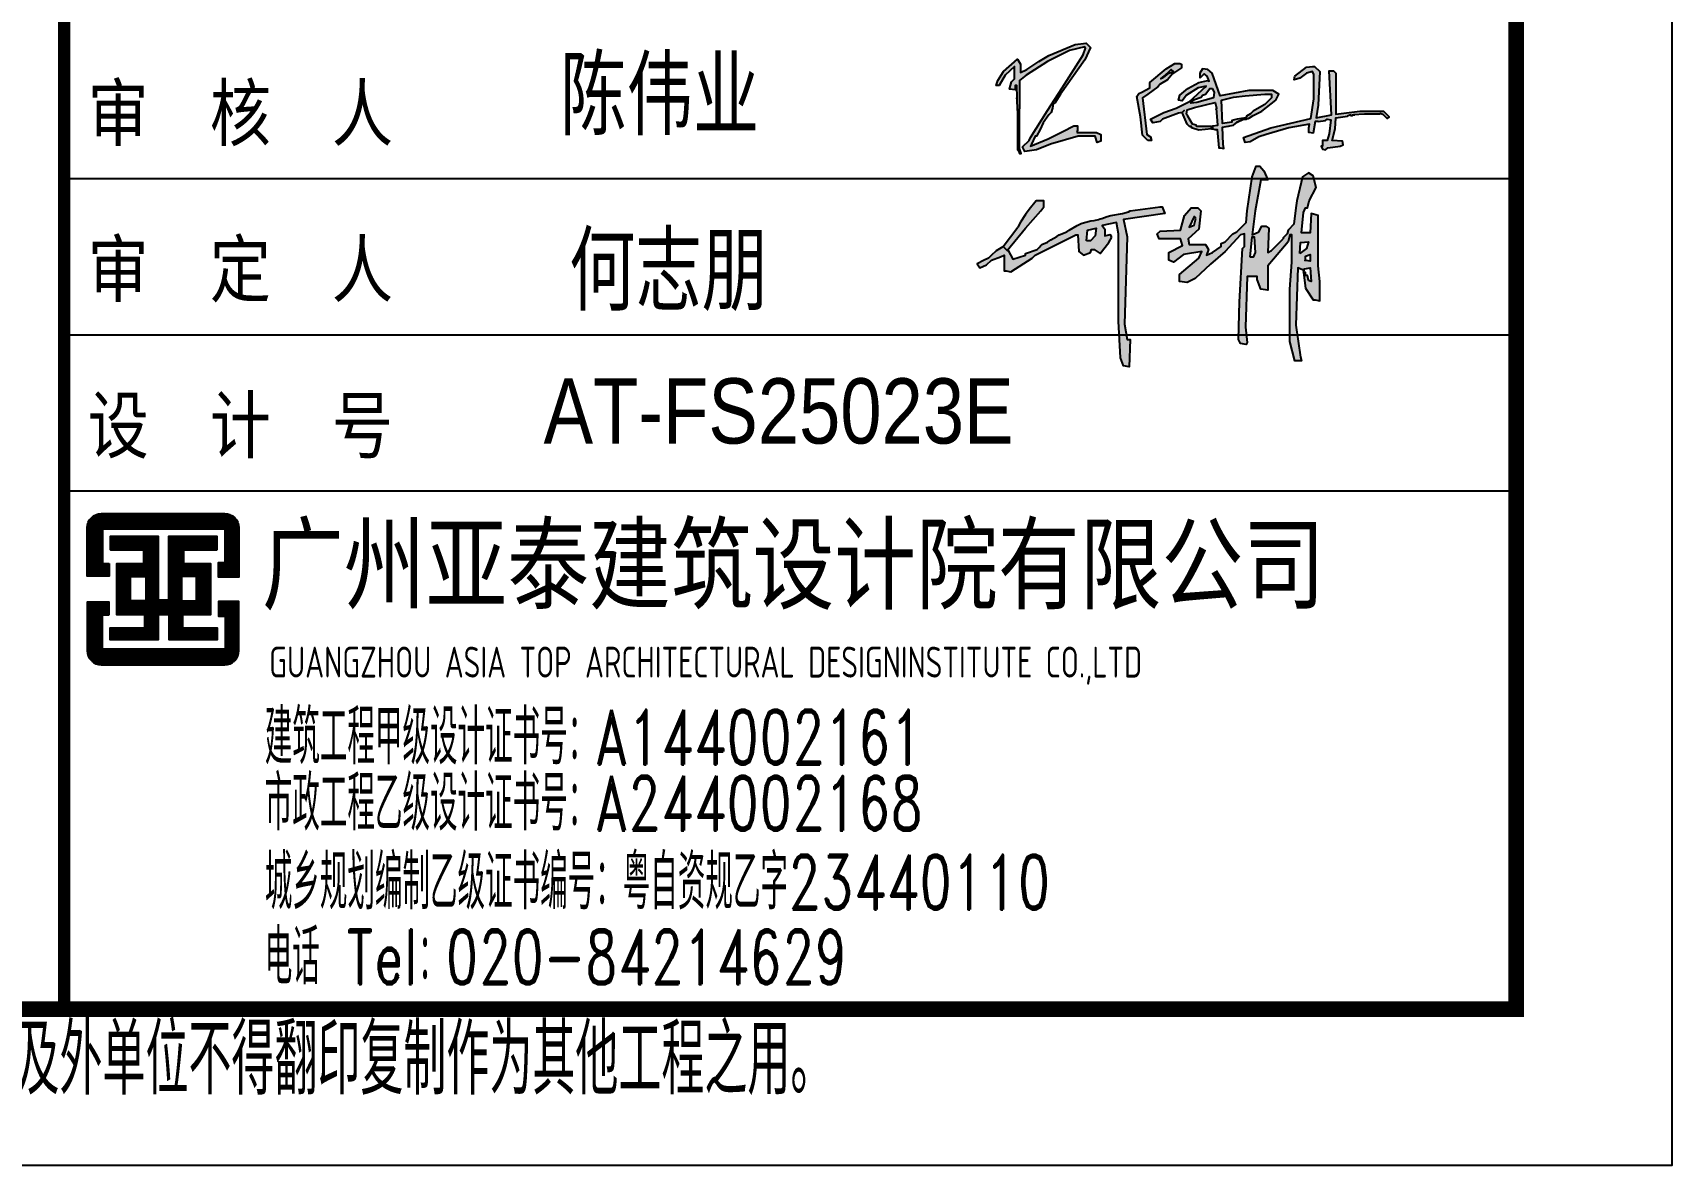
# Model space of a CAD drawing. Extents: x -1041549 to 749950, y -354245 to 17554.
# Drawn here: x -900286 to -889785, y -230798 to -223543 of the extents above; entities that cross this region are included whole.
import ezdxf

# ---------------------------------------------------------------- set-up
doc = ezdxf.new("R2010")
doc.units = 0
doc.header["$LTSCALE"] = 1000
doc.header["$MEASUREMENT"] = 0
for name, color, linetype in [('13', 13, 'Continuous'), ('14', 1, 'Continuous'), ('PUB_TITLE', 4, 'Continuous'), ('RAS2DXF', 7, 'Continuous'), ('图签-Xi$0$RAS2DXF', 7, 'Continuous')]:
    doc.layers.add(name, color=color, linetype=linetype)
doc.styles.add('_HZTXT', font='gs_txt.shx', dxfattribs={"width": 0.8, "bigfont": 'HZTXT.shx'})
doc.styles.add('HT', font='simhei.ttf', dxfattribs={"width": 0.7})
doc.styles.add('hztxt', font='romand_pkpm', dxfattribs={"bigfont": 'gbcbig'})
doc.styles.get("Standard").update_dxf_attribs({"font": 'gbenor.shx', "bigfont": 'gbcbig.shx'})
doc.styles.add('宋体', font='')
doc.styles.get('宋体').set_extended_font_data('宋体')

# ---------------------------------------------------------------- blocks, each defined once
blk = doc.blocks.new('图签-Xi$0$A$C38097BB6')
at = {"linetype": 'Continuous'}
h = blk.add_hatch(color=4, dxfattribs=at)
h.dxf.hatch_style = 1
h.paths.add_polyline_path([(1561, 923), (1554, 964), (1629, 1032), (1643, 1162), (1622, 1183), (1575, 1183), (1527, 1128), (1499, 1025), (1356, 1019), (1335, 998), (1349, 964), (1499, 964), (1513, 916), (1417, 868), (1417, 813), (1451, 800), (1520, 854), (1650, 875), (1629, 827), (1492, 711), (1492, 663), (1547, 656), (1602, 683), (1711, 786), (1814, 875), (1923, 991), (1951, 998), (1951, 909), (1937, 896), (1917, 519), (1910, 253), (1923, 225), (1964, 218), (1971, 232), (1958, 341), (1971, 697), (2040, 697), (2040, 677), (2067, 608), (2115, 601), (2115, 772), (2156, 820), (2259, 943), (2272, 991), (2286, 991), (2286, 800), (2272, 608), (2272, 239), (2306, 102), (2354, 102), (2347, 129), (2313, 355), (2327, 759), (2361, 745), (2373, 746), (2375, 752), (2416, 759), (2423, 663), (2402, 670), (2395, 704), (2382, 704), (2382, 725), (2368, 725), (2382, 615), (2436, 533), (2450, 533), (2484, 526), (2484, 663), (2471, 772), (2471, 1128), (2423, 1142), (2416, 1005), (2354, 1005), (2368, 1149), (2382, 1183), (2395, 1183), (2409, 1231), (2457, 1326), (2436, 1409), (2402, 1429), (2361, 1402), (2320, 1231), (2313, 1183), (2300, 1067), (2259, 1025), (2252, 998), (2224, 971), (2224, 964), (2142, 882), (2115, 868), (2122, 1039), (2101, 1053), (2074, 1053), (2053, 1012), (2005, 991), (2026, 1162), (2067, 1381), (2115, 1381), (2088, 1443), (2060, 1477), (2033, 1477), (2005, 1402), (1971, 1162), (1964, 1080), (1896, 1012), (1869, 998), (1814, 943), (1787, 930), (1787, 909), (1725, 868), (1684, 848), (1698, 889), (1677, 923)])
h.paths.add_polyline_path([(1561, 1046), (1595, 1121), (1608, 1108), (1595, 1060)], flags=16)
h.paths.add_polyline_path([(2005, 978), (2019, 978), (2026, 868), (2012, 834), (1992, 834)], flags=16)
h.paths.add_polyline_path([(2341, 861), (2347, 937), (2402, 943), (2389, 896)], flags=16)
h.paths.add_polyline_path([(2382, 812), (2382, 841), (2416, 854), (2416, 807)], flags=16)
h = blk.add_hatch(color=4, dxfattribs=at)
h.dxf.hatch_style = 1
h.paths.add_polyline_path([(254, 848), (254, 800), (254, 738), (268, 738), (302, 731), (453, 827), (473, 848), (761, 991), (774, 991), (781, 875), (815, 848), (863, 868), (870, 889), (891, 889), (932, 861), (993, 937), (1014, 976), (1002, 995), (966, 984), (966, 1032), (946, 1058), (1048, 1080), (1062, 998), (1062, 697), (1062, 383), (1075, 123), (1096, 68), (1137, 61), (1144, 253), (1123, 253), (1103, 362), (1123, 978), (1096, 1101), (1390, 1142), (1369, 1190), (1356, 1190), (1144, 1162), (1133, 1155), (1089, 1142), (1007, 1128), (981, 1121), (945, 1108), (933, 1104), (921, 1101), (891, 1094), (866, 1090), (822, 1080), (798, 1071), (770, 1059), (713, 1025), (696, 1014), (644, 991), (627, 980), (583, 957), (560, 941), (521, 923), (513, 917), (502, 903), (487, 889), (405, 861), (405, 848), (316, 820), (282, 882), (275, 882), (248, 909), (200, 882), (166, 848), (145, 827), (108, 810), (63, 788), (83, 759), (131, 779), (166, 813), (228, 837)])
h.paths.add_polyline_path([(836, 950), (843, 1025), (904, 1039), (897, 984), (863, 950)], flags=16)
h = blk.add_hatch(color=4, dxfattribs=at)
h.dxf.hatch_style = 1
h.paths.add_polyline_path([(248, 909), (275, 882), (405, 1039), (514, 1162), (535, 1190), (535, 1231), (480, 1231), (431, 1170), (405, 1135), (371, 1081), (350, 1046)])
for p, q in [((248, 909), (350, 1046)), ((1014, 976), (1002, 995))]:
    blk.add_line(p, q, dxfattribs=at)
at = {"layer": '图签-Xi$0$RAS2DXF', "color": 0}
for points in [[(2361, 745, 0), (2327, 759, 0), (2313, 355, 0), (2347, 129, 0), (2354, 102, 0), (2306, 102, 0), (2272, 239, 0), (2272, 608, 0), (2286, 800, 0), (2286, 991, 0), (2272, 991, 0), (2259, 943, 0), (2156, 820, 0), (2115, 772, 0), (2115, 601, 0), (2067, 608, 0), (2040, 677, 0), (2040, 697, 0), (1971, 697, 0), (1958, 341, 0), (1971, 232, 0), (1964, 218, 0), (1923, 225, 0), (1910, 253, 0), (1917, 519, 0), (1937, 896, 0), (1951, 909, 0), (1951, 998, 0), (1923, 991, 0), (1814, 875, 0), (1711, 786, 0), (1602, 683, 0), (1547, 656, 0), (1492, 663, 0), (1492, 711, 0), (1629, 827, 0), (1650, 875, 0), (1520, 854, 0), (1451, 800, 0), (1417, 813, 0), (1417, 868, 0), (1513, 916, 0), (1499, 964, 0), (1349, 964, 0), (1335, 998, 0), (1356, 1019, 0), (1499, 1025, 0), (1527, 1128, 0), (1575, 1183, 0), (1622, 1183, 0), (1643, 1162, 0), (1629, 1032, 0), (1554, 964, 0), (1561, 923, 0), (1677, 923, 0), (1698, 889, 0), (1684, 848, 0), (1725, 868, 0), (1787, 909, 0), (1787, 930, 0), (1814, 943, 0), (1869, 998, 0), (1896, 1012, 0), (1964, 1080, 0), (1971, 1162, 0), (2005, 1402, 0), (2033, 1477, 0), (2060, 1477, 0), (2088, 1443, 0), (2115, 1381, 0), (2067, 1381, 0), (2026, 1162, 0), (2005, 991, 0), (2053, 1012, 0), (2074, 1053, 0), (2101, 1053, 0), (2122, 1039, 0), (2115, 868, 0), (2142, 882, 0), (2224, 964, 0)], [(2368, 725, 0), (2375, 752, 0), (2416, 759, 0), (2423, 663, 0), (2402, 670, 0), (2395, 704, 0), (2382, 704, 0), (2382, 725, 0), (2368, 725, 0), (2382, 615, 0), (2436, 533, 0), (2450, 533, 0), (2484, 526, 0), (2484, 663, 0), (2471, 772, 0), (2471, 1128, 0), (2423, 1142, 0), (2416, 1005, 0), (2354, 1005, 0), (2368, 1149, 0), (2382, 1183, 0), (2395, 1183, 0), (2409, 1231, 0), (2457, 1326, 0), (2436, 1409, 0), (2402, 1429, 0), (2361, 1402, 0), (2320, 1231, 0), (2313, 1183, 0), (2300, 1067, 0), (2259, 1025, 0), (2252, 998, 0), (2224, 971, 0), (2224, 964, 0), (2224, 964, 0), (2224, 964, 0)], [(145, 827, 0), (166, 848, 0), (200, 882, 0), (248, 909, 0), (275, 882, 0), (282, 882, 0), (316, 820, 0), (405, 848, 0), (405, 861, 0), (487, 889, 0), (502, 903, 0), (513, 917, 0), (521, 923, 0), (560, 941, 0), (583, 957, 0), (627, 980, 0), (644, 991, 0), (696, 1014, 0), (713, 1025, 0), (770, 1059, 0), (798, 1071, 0), (822, 1080, 0), (866, 1090, 0), (891, 1094, 0), (921, 1101, 0), (933, 1104, 0), (945, 1108, 0), (981, 1121, 0), (1007, 1128, 0), (1089, 1142, 0), (1133, 1155, 0), (1144, 1162, 0), (1356, 1190, 0), (1369, 1190, 0), (1390, 1142, 0), (1096, 1101, 0), (1123, 978, 0), (1103, 362, 0), (1123, 253, 0), (1144, 253, 0), (1137, 61, 0), (1096, 68, 0), (1075, 123, 0), (1062, 383, 0), (1062, 697, 0), (1062, 998, 0), (1048, 1080, 0), (946, 1058, 0), (966, 1032, 0), (966, 984, 0), (1002, 995, 0)], [(275, 882, 0), (405, 1039, 0), (514, 1162, 0), (535, 1190, 0), (535, 1231, 0), (480, 1231, 0), (431, 1170, 0), (405, 1135, 0), (371, 1081, 0), (350, 1046, 0), (350, 1046, 0), (350, 1046, 0)], [(1608, 1108, 0), (1595, 1121, 0), (1561, 1046, 0), (1595, 1060, 0), (1608, 1108, 0), (1608, 1108, 0)], [(145, 827, 0), (108, 810, 0), (63, 788, 0), (83, 759, 0), (131, 779, 0), (166, 813, 0), (228, 837, 0), (254, 848, 0), (254, 800, 0), (254, 738, 0), (268, 738, 0), (302, 731, 0), (453, 827, 0), (473, 848, 0), (761, 991, 0), (774, 991, 0), (781, 875, 0), (815, 848, 0), (863, 868, 0), (870, 889, 0), (891, 889, 0), (932, 861, 0), (993, 937, 0), (1014, 976, 0)], [(836, 950, 0), (843, 1025, 0), (904, 1039, 0), (897, 984, 0), (863, 950, 0), (836, 950, 0)], [(1992, 834, 0), (2005, 978, 0), (2019, 978, 0), (2026, 868, 0), (2012, 834, 0), (1992, 834, 0)], [(2341, 861, 0), (2347, 937, 0), (2402, 943, 0), (2389, 896, 0), (2341, 861, 0)], [(2382, 807, 0), (2382, 841, 0), (2416, 854, 0), (2416, 807, 0), (2375, 813, 0)], [(2373, 746, 0), (2361, 745, 0)]]:
    blk.add_polyline3d(points, dxfattribs=at)
blk = doc.blocks.new('CWY')
at = {"linetype": 'Continuous'}
for points in [[(428851.5, 106289.3), (428880.5, 106308.3), (428890.5, 106313.3), (428910.5, 106323.3), (428931.5, 106328.3), (428932.5, 106326.3), (428929.5, 106317.3), (428900.5, 106272.3), (428880.5, 106241.3), (428857.5, 106204.3), (428855.5, 106200.3), (428846.5, 106191.3), (428849.5, 106185.3), (428865.5, 106187.3), (428884.5, 106195.3), (428922.5, 106206.3), (428945.5, 106206.3), (428948.5, 106197.3), (428953.5, 106199.3), (428953.5, 106208.3), (428947.5, 106211.3), (428920.5, 106211.3), (428921.5, 106214.3), (428921.5, 106220.3), (428916.5, 106220.3), (428901.5, 106212.3), (428881.5, 106202.3), (428857.5, 106192.3), (428858.5, 106195.3), (428863.5, 106206.3), (428865.5, 106206.3), (428870.5, 106215.3), (428874.5, 106224.3), (428882.5, 106235.3), (428885.5, 106238.3), (428887.5, 106244.3), (428888.5, 106250.3), (428890.5, 106251.3), (428898.5, 106263.3), (428931.5, 106310.3), (428939.5, 106327.3), (428933.5, 106333.3), (428918.5, 106331.3), (428882.5, 106316.3), (428868.5, 106308.3), (428852.5, 106297.3), (428843.5, 106293.3), (428843.5, 106304.3), (428839.5, 106311.3), (428820.5, 106294.3), (428812.5, 106282.3), (428810.5, 106275.3), (428814.5, 106275.3), (428822.5, 106289.3), (428835.5, 106301.3), (428835.5, 106284.3), (428831.5, 106280.3), (428828.5, 106270.3), (428836.5, 106269.3), (428836.5, 106275.3), (428838.5, 106275.3), (428839.5, 106241.3), (428842.5, 106243.3), (428842.5, 106282.3)], [(429185.5, 106217.3), (429148.5, 106204.3), (429150.5, 106197.3), (429157.5, 106198.3), (429169.5, 106205.3), (429179.5, 106208.3), (429210.5, 106217.3), (429238.5, 106222.3), (429237.5, 106217.3), (429237.5, 106211.3), (429243.5, 106210.3), (429246.5, 106226.3), (429250.5, 106226.3), (429260.5, 106227.3), (429262.5, 106229.3), (429267.5, 106228.3), (429265.5, 106209.3), (429262.5, 106200.3), (429256.5, 106200.3), (429256.5, 106192.3), (429254.5, 106192.3), (429256.5, 106188.3), (429260.5, 106187.3), (429263.5, 106190.3), (429280.5, 106192.3), (429284.5, 106194.3), (429283.5, 106199.3), (429269.5, 106200.3), (429273.5, 106216.3), (429274.5, 106231.3), (429290.5, 106233.3), (429294.5, 106235.3), (429294.5, 106234.3), (429297.5, 106234.3), (429297.5, 106235.3), (429298.5, 106235.3), (429313.5, 106236.3), (429334.5, 106236.3), (429335.1, 106237), (429339.5, 106235.3), (429344.5, 106230.3), (429347.5, 106232.3), (429339.5, 106240.3), (429307.5, 106240.3), (429274.5, 106236.3), (429274.5, 106292.3), (429271.5, 106295.3), (429265.5, 106295.3), (429268.5, 106235.3), (429247.5, 106231.3), (429250.5, 106248.3), (429252.5, 106294.3), (429245.5, 106301.3), (429242.5, 106301.3), (429234.5, 106300.3), (429218.5, 106288.3), (429217.5, 106283.3), (429225.5, 106285.3), (429234.5, 106292.3), (429242.5, 106294.3), (429244.5, 106290.3), (429244.5, 106257.3), (429240.5, 106230.3)], [(428842.5, 106243.3), (428839.5, 106241.3), (428839.5, 106212.3), (428839.5, 106187.3), (428840.5, 106187.3), (428842.5, 106182.3), (428844.5, 106182.3), (428842.5, 106189.3)]]:
    blk.add_hatch(color=4, dxfattribs=at).paths.add_polyline_path(points)
h = blk.add_hatch(color=4, dxfattribs=at)
h.paths.add_polyline_path([(429017.5, 106263.3), (429031.5, 106273.3), (429034.5, 106277.3), (429044.5, 106283.3), (429051.5, 106291.3), (429063.5, 106299.3), (429063.5, 106304.3), (429061.5, 106305.3), (429054.5, 106305.3), (429042.5, 106298.3), (429020.5, 106279.3), (429020.5, 106272.3), (429009.5, 106266.3), (429005.5, 106264.3), (429002.5, 106260.3), (429007.5, 106232.3), (429010.5, 106207.3), (429017.5, 106200.3), (429022.5, 106200.3), (429021.5, 106205.3), (429016.5, 106208.3), (429010.5, 106258.3)])
h.paths.add_polyline_path([(429035.5, 106284.3), (429038.5, 106287.3), (429045.5, 106293.3), (429049.5, 106297.3), (429052.5, 106294.3), (429046.5, 106292.3), (429045.5, 106291.3), (429037.5, 106285.3)], flags=16)
h = blk.add_hatch(color=4, dxfattribs=at)
h.paths.add_polyline_path([(429059.5, 106237.3), (429064.5, 106238.3), (429071.5, 106222.3), (429074.5, 106219.3), (429077.5, 106219.3), (429077.5, 106217.3), (429087.5, 106214.3), (429104.5, 106216.3), (429104.5, 106219.3), (429084.5, 106219.3), (429083.5, 106221.3), (429078.5, 106222.3), (429072.5, 106233.3), (429070.5, 106236.3), (429071.5, 106242.3), (429081.5, 106245.3), (429109.5, 106252.3), (429111.5, 106244.3), (429113.5, 106221.3), (429106.5, 106220.3), (429106.5, 106216.3), (429109.5, 106215.3), (429112.5, 106215.3), (429114.5, 106190.3), (429116.5, 106190.3), (429121.5, 106189.3), (429120.5, 106195.3), (429119.5, 106218.3), (429134.5, 106221.3), (429139.5, 106225.3), (429148.5, 106229.3), (429152.5, 106229.3), (429153.5, 106230.3), (429154.9, 106230.4), (429156.5, 106231.3), (429161.5, 106234.3), (429173.5, 106240.3), (429192.5, 106255.3), (429196.5, 106263.3), (429188.5, 106268.3), (429155.5, 106268.3), (429116.5, 106261.3), (429105.5, 106292.3), (429099.5, 106297.3), (429092.5, 106298.3), (429088.5, 106292.3), (429088.5, 106285.3), (429094.5, 106291.3), (429098.5, 106288.3), (429101.5, 106281.3), (429099.5, 106282.3), (429087.5, 106279.3), (429072.5, 106271.3), (429061.5, 106262.3), (429059.5, 106255.3), (429064.5, 106254.3), (429070.5, 106262.3), (429086.5, 106272.3), (429097.5, 106274.3), (429074.4, 106253.3), (429077.8, 106252.8), (429081.4, 106256.3), (429090.5, 106259.3), (429092.5, 106262.3), (429096.5, 106263.3), (429102.5, 106271.3), (429105.5, 106271.3), (429108.5, 106266.3), (429107.5, 106258.3), (429084.5, 106252.3), (429076.5, 106251.3), (429077.8, 106252.8), (429074.5, 106253.3), (429056.5, 106244.3), (429039.5, 106238.3), (429021.5, 106229.3), (429024.5, 106224.3), (429034.5, 106226.3), (429037.5, 106229.3)])
h.paths.add_polyline_path([(429118.5, 106255.3), (429134.5, 106259.3), (429150.5, 106261.3), (429177.5, 106263.3), (429186.5, 106263.3), (429186.5, 106258.3), (429177.5, 106249.3), (429173.5, 106247.3), (429161.5, 106240.3), (429157.9, 106236.6), (429152.5, 106233.3), (429151.5, 106231.3), (429139.5, 106229.3), (429132.5, 106227.3), (429132.5, 106225.3), (429119.5, 106223.3)], flags=16)
for p, q in [((429037.5, 106285.3), (429045.5, 106291.3)), ((429045.5, 106293.3), (429038.5, 106287.3))]:
    blk.add_line(p, q, dxfattribs=at)
at = {"layer": 'RAS2DXF', "color": 0}
for points in [[(428920.5, 106211.3, 0), (428947.5, 106211.3, 0), (428953.5, 106208.3, 0), (428953.5, 106199.3, 0), (428948.5, 106197.3, 0), (428945.5, 106206.3, 0), (428922.5, 106206.3, 0), (428884.5, 106195.3, 0), (428865.5, 106187.3, 0), (428849.5, 106185.3, 0), (428846.5, 106191.3, 0), (428855.5, 106200.3, 0), (428857.5, 106204.3, 0), (428880.5, 106241.3, 0), (428900.5, 106272.3, 0), (428929.5, 106317.3, 0), (428932.5, 106326.3, 0), (428931.5, 106328.3, 0), (428910.5, 106323.3, 0), (428890.5, 106313.3, 0), (428880.5, 106308.3, 0), (428851.5, 106289.3, 0), (428842.5, 106282.3, 0), (428842.5, 106243.3, 0), (428839.5, 106241.3, 0), (428838.5, 106275.3, 0), (428836.5, 106275.3, 0), (428836.5, 106269.3, 0), (428828.5, 106270.3, 0), (428831.5, 106280.3, 0), (428835.5, 106284.3, 0), (428835.5, 106301.3, 0), (428822.5, 106289.3, 0), (428814.5, 106275.3, 0), (428810.5, 106275.3, 0), (428812.5, 106282.3, 0), (428820.5, 106294.3, 0), (428839.5, 106311.3, 0), (428843.5, 106304.3, 0), (428843.5, 106293.3, 0), (428852.5, 106297.3, 0), (428868.5, 106308.3, 0), (428882.5, 106316.3, 0), (428918.5, 106331.3, 0), (428933.5, 106333.3, 0), (428939.5, 106327.3, 0), (428931.5, 106310.3, 0), (428898.5, 106263.3, 0), (428890.5, 106251.3, 0), (428888.5, 106250.3, 0), (428887.5, 106244.3, 0), (428885.5, 106238.3, 0), (428882.5, 106235.3, 0), (428874.5, 106224.3, 0), (428870.5, 106215.3, 0), (428865.5, 106206.3, 0), (428863.5, 106206.3, 0), (428858.5, 106195.3, 0), (428857.5, 106192.3, 0), (428881.5, 106202.3, 0), (428901.5, 106212.3, 0), (428916.5, 106220.3, 0), (428921.5, 106220.3, 0), (428921.5, 106214.3, 0), (428920.5, 106211.3, 0), (428920.5, 106211.3, 0), (428920.5, 106211.3, 0), (428920.5, 106211.3, 0)], [(428881.5, 106309.3, 0), (428882.5, 106308.3, 0)], [(429017.5, 106200.3, 0), (429010.5, 106207.3, 0), (429007.5, 106232.3, 0), (429002.5, 106260.3, 0), (429005.5, 106264.3, 0), (429009.5, 106266.3, 0), (429020.5, 106272.3, 0), (429020.5, 106279.3, 0), (429042.5, 106298.3, 0), (429054.5, 106305.3, 0), (429061.5, 106305.3, 0), (429063.5, 106304.3, 0), (429063.5, 106299.3, 0), (429051.5, 106291.3, 0), (429044.5, 106283.3, 0), (429034.5, 106277.3, 0), (429031.5, 106273.3, 0), (429017.5, 106263.3, 0), (429010.5, 106258.3, 0), (429016.5, 106208.3, 0), (429021.5, 106205.3, 0), (429022.5, 106200.3, 0), (429017.5, 106200.3, 0)], [(429046.5, 106292.3, 0), (429052.5, 106294.3, 0), (429049.5, 106297.3, 0), (429045.5, 106293.3, 0)], [(429161.5, 106234.3, 0), (429173.5, 106240.3, 0), (429192.5, 106255.3, 0), (429196.5, 106263.3, 0), (429188.5, 106268.3, 0), (429155.5, 106268.3, 0), (429116.5, 106261.3, 0), (429105.5, 106292.3, 0), (429099.5, 106297.3, 0), (429092.5, 106298.3, 0), (429088.5, 106292.3, 0), (429088.5, 106285.3, 0)], [(429250.5, 106226.3, 0), (429246.5, 106226.3, 0), (429243.5, 106210.3, 0), (429237.5, 106211.3, 0), (429237.5, 106217.3, 0), (429238.5, 106222.3, 0), (429210.5, 106217.3, 0), (429179.5, 106208.3, 0), (429169.5, 106205.3, 0), (429157.5, 106198.3, 0), (429150.5, 106197.3, 0), (429148.5, 106204.3, 0), (429185.5, 106217.3, 0), (429240.5, 106230.3, 0), (429244.5, 106257.3, 0), (429244.5, 106290.3, 0), (429242.5, 106294.3, 0), (429234.5, 106292.3, 0), (429225.5, 106285.3, 0), (429217.5, 106283.3, 0), (429218.5, 106288.3, 0), (429234.5, 106300.3, 0), (429242.5, 106301.3, 0), (429245.5, 106301.3, 0), (429252.5, 106294.3, 0), (429250.5, 106248.3, 0), (429247.5, 106231.3, 0), (429268.5, 106235.3, 0), (429265.5, 106295.3, 0), (429271.5, 106295.3, 0), (429274.5, 106292.3, 0), (429274.5, 106236.3, 0), (429307.5, 106240.3, 0), (429339.5, 106240.3, 0), (429347.5, 106232.3, 0), (429344.5, 106230.3, 0), (429339.5, 106235.3, 0), (429335.1, 106237, 0), (429334.5, 106236.3, 0), (429313.5, 106236.3, 0), (429298.5, 106235.3, 0), (429298.5, 106235.3, 0), (429300.5, 106235.4, 0)], [(429037.5, 106285.3, 0), (429035.5, 106284.3, 0), (429038.5, 106287.3, 0), (429038.5, 106287.3, 0), (429038.5, 106287.3, 0)], [(429046.5, 106292.3, 0), (429045.5, 106291.3, 0)], [(429074.2, 106253.1, 0), (429097.5, 106274.3, 0), (429086.5, 106272.3, 0), (429070.5, 106262.3, 0), (429064.5, 106254.3, 0), (429059.5, 106255.3, 0), (429061.5, 106262.3, 0), (429072.5, 106271.3, 0), (429087.5, 106279.3, 0), (429099.5, 106282.3, 0), (429101.5, 106281.3, 0), (429098.5, 106288.3, 0), (429094.5, 106291.3, 0), (429088.5, 106285.3, 0)], [(428838.5, 106258.3, 0), (428837.5, 106257.3, 0)], [(429064.5, 106238.3, 0), (429067.5, 106241.3, 0), (429064.5, 106238.3, 0), (429059.5, 106237.3, 0), (429037.5, 106229.3, 0), (429034.5, 106226.3, 0), (429024.5, 106224.3, 0), (429021.5, 106229.3, 0), (429039.5, 106238.3, 0), (429056.5, 106244.3, 0), (429074.5, 106253.3, 0), (429077.8, 106252.8, 0), (429081.4, 106256.3, 0), (429090.5, 106259.3, 0), (429092.5, 106262.3, 0), (429096.5, 106263.3, 0), (429102.5, 106271.3, 0), (429105.5, 106271.3, 0), (429108.5, 106266.3, 0), (429107.5, 106258.3, 0), (429084.5, 106252.3, 0), (429076.5, 106251.3, 0), (429077.8, 106252.8, 0)], [(429104.5, 106216.3, 0), (429104.5, 106219.3, 0), (429084.5, 106219.3, 0), (429083.5, 106221.3, 0), (429078.5, 106222.3, 0), (429072.5, 106233.3, 0), (429070.5, 106236.3, 0), (429071.5, 106242.3, 0), (429081.5, 106245.3, 0), (429109.5, 106252.3, 0), (429111.5, 106244.3, 0), (429110.5, 106242.3, 0)], [(429096.5, 106273.3, 0), (429097.5, 106273.3, 0)], [(429139.5, 106229.3, 0), (429132.5, 106227.3, 0), (429132.5, 106225.3, 0), (429119.5, 106223.3, 0), (429118.5, 106255.3, 0), (429134.5, 106259.3, 0), (429150.5, 106261.3, 0), (429177.5, 106263.3, 0), (429186.5, 106263.3, 0), (429186.5, 106258.3, 0), (429177.5, 106249.3, 0), (429173.5, 106247.3, 0), (429161.5, 106240.3, 0), (429157.9, 106236.6, 0), (429152.5, 106233.3, 0), (429151.5, 106231.3, 0), (429139.5, 106229.3, 0)], [(428839.5, 106241.3, 0), (428839.5, 106212.3, 0), (428839.5, 106187.3, 0), (428840.5, 106187.3, 0), (428842.5, 106182.3, 0), (428844.5, 106182.3, 0), (428842.5, 106189.3, 0), (428842.5, 106243.3, 0)], [(429104.5, 106216.3, 0), (429087.5, 106214.3, 0), (429077.5, 106217.3, 0), (429077.5, 106219.3, 0), (429074.5, 106219.3, 0), (429071.5, 106222.3, 0), (429064.5, 106238.3, 0)], [(429104.5, 106216.3, 0), (429106.5, 106216.3, 0), (429109.5, 106215.3, 0), (429112.5, 106215.3, 0), (429114.5, 106190.3, 0), (429116.5, 106190.3, 0), (429121.5, 106189.3, 0), (429120.5, 106195.3, 0), (429119.5, 106218.3, 0), (429134.5, 106221.3, 0), (429139.5, 106225.3, 0), (429148.5, 106229.3, 0), (429139.5, 106225.3, 0), (429139.5, 106226.3, 0)], [(429106.5, 106216.3, 0), (429106.5, 106220.3, 0), (429113.5, 106221.3, 0), (429111.5, 106244.3, 0)], [(429148.5, 106229.3, 0), (429152.5, 106229.3, 0), (429153.5, 106230.3, 0), (429154.9, 106230.4, 0), (429156.5, 106231.3, 0), (429161.5, 106234.3, 0)], [(429250.5, 106226.3, 0), (429260.5, 106227.3, 0), (429262.5, 106229.3, 0), (429267.5, 106228.3, 0), (429265.5, 106209.3, 0), (429262.5, 106200.3, 0), (429256.5, 106200.3, 0), (429256.5, 106192.3, 0), (429254.5, 106192.3, 0), (429256.5, 106188.3, 0), (429260.5, 106187.3, 0), (429263.5, 106190.3, 0), (429280.5, 106192.3, 0), (429284.5, 106194.3, 0), (429283.5, 106199.3, 0), (429269.5, 106200.3, 0), (429273.5, 106216.3, 0), (429274.5, 106231.3, 0), (429290.5, 106233.3, 0), (429290.5, 106233.3, 0), (429290.5, 106233.3, 0), (429290.5, 106233.3, 0)], [(429294.5, 106234.3, 0), (429294.5, 106235.3, 0), (429290.5, 106233.3, 0)], [(429294.5, 106234.3, 0), (429297.5, 106234.3, 0), (429297.5, 106235.3, 0), (429298.5, 106235.3, 0)], [(429104.5, 106218.3, 0), (429106.5, 106218.3, 0)], [(429106.5, 106216.3, 0), (429106.5, 106215.3, 0)], [(429126.5, 106220.3, 0), (429126.5, 106218.3, 0)], [(429250.5, 106226.3, 0), (429249.5, 106225.3, 0)]]:
    blk.add_polyline3d(points, dxfattribs=at)
blk = doc.blocks.new('TUQ')
at = {"layer": '14'}
h = blk.add_hatch(dxfattribs=at)
h.set_pattern_fill('ANSI31', color=256, scale=100, angle=135, style=0)
h.set_pattern_definition([(180, (-226475.39, -78017.824), (-3e-15, -12.5), [])])
edge = h.paths.add_edge_path()
edge.add_line((-9011, 2855), (-9011, 2773))
edge.add_line((-9011, 2773), (-9152, 2773))
edge.add_line((-9152, 2773), (-9152, 3084))
edge.add_arc((-9062, 3084), 90, 90, 180, ccw=False)
edge.add_line((-9062, 3174), (-8271, 3174))
edge.add_arc((-8271, 3084), 90, 0, 90, ccw=False)
edge.add_line((-8181, 3084), (-8181, 2768))
edge.add_line((-8181, 2768), (-8311, 2768))
edge.add_line((-8311, 2768), (-8311, 2862))
edge.add_line((-8311, 2862), (-8282, 2862))
edge.add_line((-8282, 2862), (-8268, 2862))
edge.add_line((-8268, 2862), (-8268, 3074))
edge.add_line((-8268, 3074), (-9055, 3074))
edge.add_line((-9055, 3074), (-9055, 2855))
edge.add_line((-9055, 2855), (-9011, 2855))
h.paths.add_polyline_path([(-8629, 2622), (-8629, 3030), (-8321, 3030), (-8321, 2942), (-8535, 2942), (-8535, 2855), (-8362, 2855), (-8362, 2525), (-8542, 2525), (-8542, 2442), (-8320, 2442), (-8320, 2365), (-8628, 2365), (-8628, 2526), (-8697, 2526), (-8697, 2365), (-9006, 2365), (-9006, 2442), (-8784, 2442), (-8784, 2525), (-8963, 2525), (-8963, 2855), (-8790, 2855), (-8790, 2942), (-9004, 2942), (-9004, 3030), (-8697, 3030), (-8697, 2622)])
h.paths.add_polyline_path([(-8874, 2772), (-8776, 2772), (-8776, 2616), (-8874, 2616)], flags=16)
h.paths.add_polyline_path([(-8452, 2772), (-8549, 2772), (-8549, 2616), (-8452, 2616)], flags=16)
edge = h.paths.add_edge_path()
edge.add_line((-9011, 2525), (-9011, 2607))
edge.add_line((-9011, 2607), (-9152, 2607))
edge.add_line((-9152, 2607), (-9152, 2296))
edge.add_arc((-9062, 2296), 90, 180, 270)
edge.add_line((-9062, 2206), (-8271, 2206))
edge.add_arc((-8271, 2296), 90, 270, 360)
edge.add_line((-8181, 2296), (-8181, 2612))
edge.add_line((-8181, 2612), (-8311, 2612))
edge.add_line((-8311, 2612), (-8311, 2518))
edge.add_line((-8311, 2518), (-8282, 2518))
edge.add_line((-8282, 2518), (-8268, 2518))
edge.add_line((-8268, 2518), (-8268, 2306))
edge.add_line((-8268, 2306), (-9055, 2306))
edge.add_line((-9055, 2306), (-9055, 2525))
edge.add_line((-9055, 2525), (-9011, 2525))
for p, q in [((-9300, 40000), (-9300, 0)), ((-9300, 5320), (0, 5320)), ((-9300, 4320), (0, 4320)), ((-9300, 3320), (0, 3320)), ((-9300, 3320), (0, 3320))]:
    blk.add_line(p, q, dxfattribs=at)
for points in [[(-9011, 2855), (-9011, 2773), (-9152, 2773), (-9152, 3084, -0.414214), (-9062, 3174), (-8271, 3174, -0.414214), (-8181, 3084), (-8181, 2768), (-8311, 2768), (-8311, 2862), (-8282, 2862), (-8268, 2862), (-8268, 3074), (-9055, 3074), (-9055, 2855)], [(-9011, 2525), (-9011, 2607), (-9152, 2607), (-9152, 2296, 0.414214), (-9062, 2206), (-8271, 2206, 0.414214), (-8181, 2296), (-8181, 2612), (-8311, 2612), (-8311, 2518), (-8282, 2518), (-8268, 2518), (-8268, 2306), (-9055, 2306), (-9055, 2525)]]:
    blk.add_lwpolyline(points, format="xyb", close=True, dxfattribs=at)
blk.add_lwpolyline([(-8629, 2622), (-8629, 2622), (-8629, 3030), (-8321, 3030), (-8321, 2942), (-8535, 2942), (-8535, 2855), (-8362, 2855), (-8362, 2525), (-8542, 2525), (-8542, 2442), (-8320, 2442), (-8320, 2365), (-8628, 2365), (-8628, 2526), (-8697, 2526), (-8697, 2365), (-9006, 2365), (-9006, 2442), (-8784, 2442), (-8784, 2525), (-8963, 2525), (-8963, 2855), (-8790, 2855), (-8790, 2942), (-9004, 2942), (-9004, 3030), (-8697, 3030), (-8697, 2622), (-8629, 2622)], dxfattribs=at)
for points in [[(-8874, 2772), (-8776, 2772), (-8776, 2616), (-8874, 2616)], [(-8452, 2772), (-8549, 2772), (-8549, 2616), (-8452, 2616)]]:
    blk.add_lwpolyline(points, close=True, dxfattribs=at)
for name, p, xscale, yscale, zscale in [('CWY', (-2013379, -492249), 4.6875, 4.6875, 4.6875), ('图签-Xi$0$A$C38097BB6', (-3510, 4060), 0.907290728806322, 0.907290728806322, 0.907290728806322)]:
    blk.add_blockref(name, p, dxfattribs=dict(xscale=xscale, yscale=yscale, zscale=zscale))
at = {"layer": '13', "color": 7, "style": '_HZTXT', "width": 0.85}
for s, height, p in [('陈伟业', 500, (-6123, 5598)), ('何志朋', 500, (-6066, 4473)), ('AT-FS25023E', 417.91, (-6229, 3623))]:
    blk.add_text(s, height=height, dxfattribs=at).set_placement(p)
at = {"layer": '13', "style": 'hztxt', "width": 0.7}
for s, p in [('建筑工程甲级设计证书号：A144002161', (-8015, 1568)), ('市政工程乙级设计证书号：A244002168', (-8015, 1144)), ('城乡规划编制乙级证书编号：粤自资规乙字23440110', (-8015, 639)), ('电话 Tel：020-84214629', (-8015, 159))]:
    blk.add_text(s, height=350, rotation=359.9997, dxfattribs=at).set_placement(p)
at = {"layer": '14'}
for s, height, style, width, p in [('审  核  人', 350, '宋体', 0.82, (-9149, 5566, -24845)), ('审  定  人', 350, '宋体', 0.82, (-9149, 4566, -24845)), ('设  计  号', 350, '宋体', 0.82, (-9149, 3566, -24845)), ('广州亚泰建筑设计院有限公司', 480, 'HT', 0.8, (-8033, 2612))]:
    blk.add_text(s, height=height, dxfattribs=dict(at, style=style, width=width)).set_placement(p)
at = {"layer": '14', "width": 0.8}
blk.add_text('GUANGZHOU ASIA TOP ARCHITECTURAL DESIGNINSTITUTE CO.,LTD', height=198, rotation=359.9997, dxfattribs=at).set_placement((-7987, 2124, -24845))
at = {"layer": '14', "style": 'hztxt', "width": 0.85}
blk.add_text('图纸版权属设计单位所有，未经许可，外人及外单位不得翻印复制作为其他工程之用。', height=450, rotation=359.9997, dxfattribs=at).set_placement((-14838, -548))

msp = doc.modelspace()

# ---------------------------------------------------------------- linework, layer by layer
at = {"layer": 'PUB_TITLE'}
msp.add_lwpolyline([(-949185.2, -230797.8), (-889785.2, -230797.8), (-889785.2, -188797.8), (-949185.2, -188797.8)], close=True, dxfattribs=at)
at = {"layer": 'PUB_TITLE', "const_width": 100}
msp.add_lwpolyline([(-946685.2, -229797.8), (-890785.2, -229797.8), (-890785.2, -189797.8), (-946685.2, -189797.8)], close=True, dxfattribs=at)
at = {"layer": 'PUB_TITLE', "const_width": 80}
for points in [[(-900085.3, -229797.8), (-900085.3, -189797.8)], [(-900085.3, -189916.3), (-900085.3, -229797.8)]]:
    msp.add_lwpolyline(points, dxfattribs=at)

# ---------------------------------------------------------------- block references
at = {"layer": '14'}
msp.add_blockref('TUQ', (-890785.2, -229797.8), dxfattribs=at)

doc.saveas('drawing.dxf')
